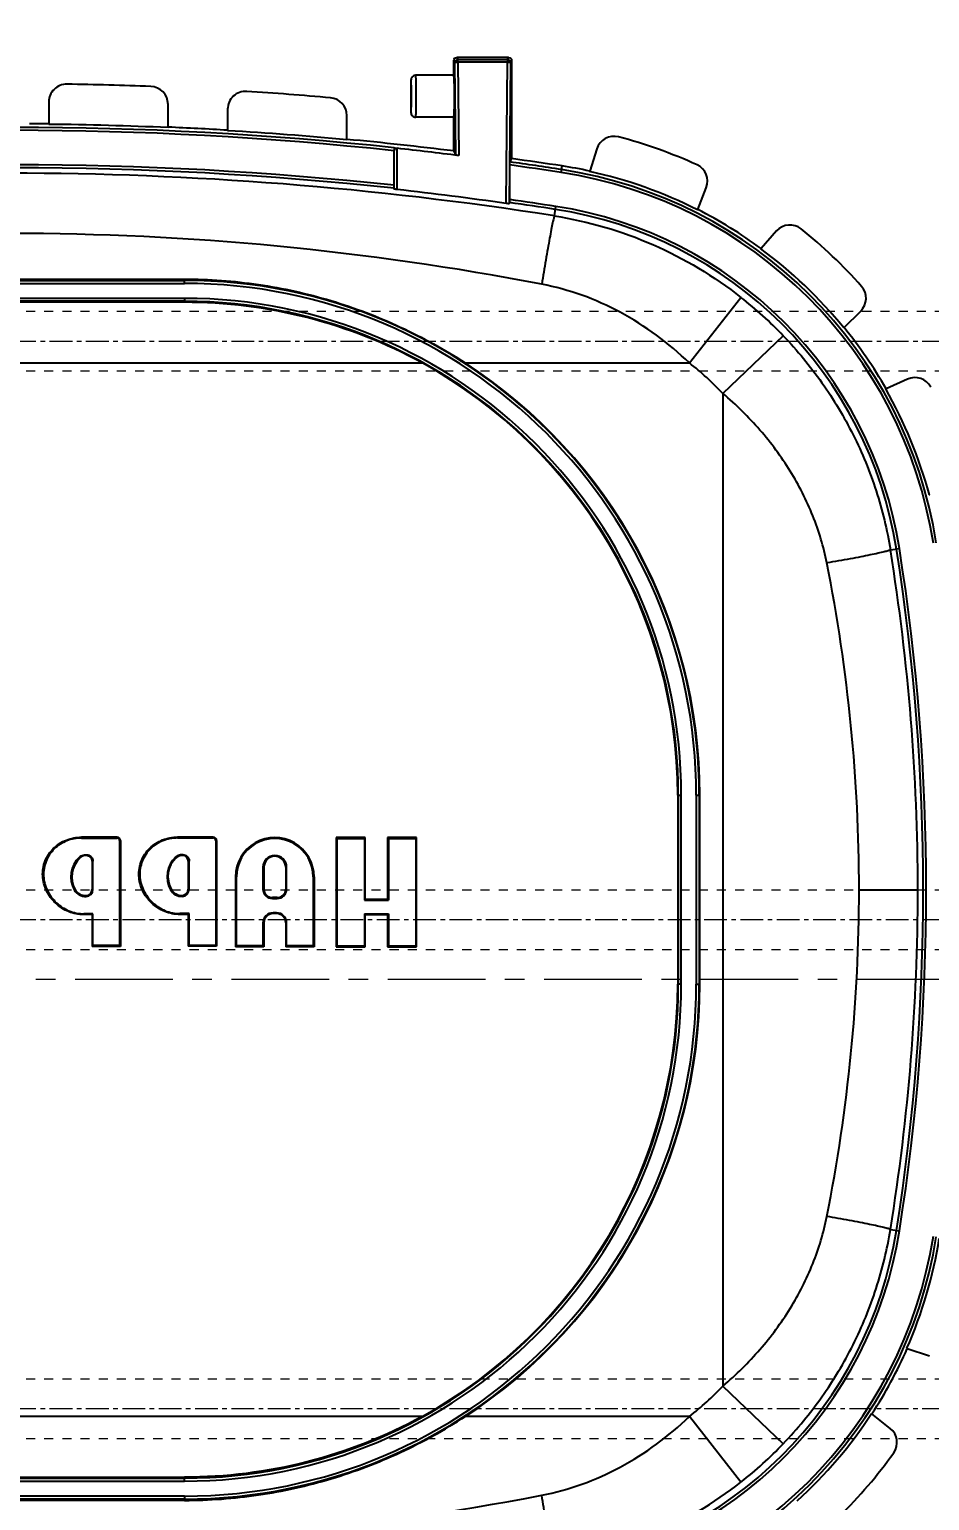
# Model space of a CAD drawing. Header units: millimetres. Extents: x -569 to 1807, y -7664 to 1724.
# Drawn here: x 475.1 to 626, y -3165.1 to -2918.4 of the extents above; entities that cross this region are included whole.
import ezdxf

# ---------------------------------------------------------------- set-up
doc = ezdxf.new("R2010")
doc.units = ezdxf.units.MM
doc.header["$LTSCALE"] = 16.335
doc.header["$PDMODE"] = 3
doc.header["$PDSIZE"] = 0.3125
doc.linetypes.add('CENTER', pattern=[0.6, 0.375, -0.075, 0.075, -0.075])
doc.linetypes.add('HIDDEN', pattern=[0.2, 0.1, -0.1])
doc.layers.get('0').update_dxf_attribs({"linetype": 'CONTINUOUS'})
doc.layers.get('Defpoints').update_dxf_attribs({"linetype": 'CONTINUOUS'})
doc.layers.add('center', color=1, linetype='CENTER', lineweight=9)
doc.layers.add('cool', color=153, linetype='HIDDEN', lineweight=9)
doc.layers.add('DEFAULT_2', color=8, linetype='HIDDEN')
doc.layers.add('dim', color=3, linetype='CONTINUOUS')
doc.styles.get("Standard").update_dxf_attribs({"font": 'txt', "width": 0.8})
doc.dimstyles.new('副本 ISO-25-1', dxfattribs={"dimtxt": 10, "dimasz": 10, "dimexe": 0, "dimexo": 0, "dimgap": 0, "dimtad": 1, "dimtxsty": 'Standard', "dimcen": 0, "dimclrd": 6, "dimclre": 6, "dimclrt": 4, "dimazin": 0, "dimtfac": 1, "dimtofl": 0, "dimtmove": 0, "dimatfit": 3, "dimfxl": 0, "dimarcsym": 0})

# ---------------------------------------------------------------- blocks, each defined once
blk = doc.blocks.new('7')
at = {"layer": 'cool', "ltscale": 0.932966}
for p, q in [((72.6, -1087.21), (493.94, -1087.21)), ((72.6, -1097.21), (493.94, -1097.21))]:
    blk.add_line(p, q, dxfattribs=at)
at = {"layer": 'cool', "color": 1, "linetype": 'CENTER', "ltscale": 0.621977}
blk.add_line((58.27, -1092.21), (508.27, -1092.21), dxfattribs=at)
blk = doc.blocks.new('*D311')
at = {"color": 6, "lineweight": -2}
for p, q in [((246.82, -2922.97), (246.82, -2831.24)), ((686.82, -2831.24), (256.82, -2831.24)), ((696.82, -2914.66), (696.82, -2831.24))]:
    blk.add_line(p, q, dxfattribs=at)
at = {"color": 6}
for points in [[(256.82, -2829.57), (256.82, -2832.91), (246.82, -2831.24)], [(686.82, -2829.57), (686.82, -2832.91), (696.82, -2831.24)]]:
    blk.add_solid(points, dxfattribs=at)
at = {"layer": 'Defpoints', "color": 0}
for p in [(246.82, -2831.24), (696.82, -2914.66), (246.82, -2922.97)]:
    blk.add_point(p, dxfattribs=at)
at = {"color": 4, "insert": (489.06, -2826.24), "char_height": 10, "attachment_point": 5}
blk.add_mtext('450', dxfattribs=at)
blk = doc.blocks.new('*D312')
at = {"color": 6, "lineweight": -2}
for p, q in [((641.93, -2862.66), (739.1, -2862.66)), ((739.1, -2872.66), (739.1, -3282.66)), ((618.78, -3292.66), (739.1, -3292.66))]:
    blk.add_line(p, q, dxfattribs=at)
at = {"color": 6}
for points in [[(737.43, -2872.66), (740.76, -2872.66), (739.1, -2862.66)], [(737.43, -3282.66), (740.76, -3282.66), (739.1, -3292.66)]]:
    blk.add_solid(points, dxfattribs=at)
at = {"layer": 'Defpoints', "color": 0}
for p in [(641.93, -2862.66), (618.78, -3292.66), (739.1, -3292.66)]:
    blk.add_point(p, dxfattribs=at)
at = {"color": 4, "insert": (734.1, -3080.05), "char_height": 10, "attachment_point": 5, "rotation": 90}
blk.add_mtext('430', dxfattribs=at)
blk = doc.blocks.new('*D298')
at = {"layer": 'Defpoints', "color": 0}
for p in [(471.82, -3077.66), (689.22, -3077.66), (703.79, -3077.66)]:
    blk.add_point(p, dxfattribs=at)
at = {"layer": 'dim', "color": 6, "lineweight": -2}
blk.add_line((689.22, -3077.66), (705.79, -3077.66), dxfattribs=at)
at = {"layer": 'dim', "color": 4, "insert": (704.79, -3075.16), "char_height": 5, "attachment_point": 5}
blk.add_mtext('0', dxfattribs=at)
blk = doc.blocks.new('*D313')
at = {"layer": 'Defpoints', "color": 0}
for p in [(692.72, -3067.66), (703.79, -3067.66), (471.82, -3077.66)]:
    blk.add_point(p, dxfattribs=at)
at = {"layer": 'dim', "color": 6, "lineweight": -2}
blk.add_line((692.72, -3067.66), (708.45, -3067.66), dxfattribs=at)
at = {"layer": 'dim', "color": 4, "insert": (706.12, -3065.16), "char_height": 5, "attachment_point": 5}
blk.add_mtext('10', dxfattribs=at)
blk = doc.blocks.new('*D314')
at = {"layer": 'Defpoints', "color": 0}
for p in [(689.22, -2970.66), (703.79, -2970.66), (471.82, -3077.66)]:
    blk.add_point(p, dxfattribs=at)
at = {"layer": 'dim', "color": 6, "lineweight": -2}
blk.add_line((689.22, -2970.66), (712.45, -2970.66), dxfattribs=at)
at = {"layer": 'dim', "color": 4, "insert": (708.12, -2968.16), "char_height": 5, "attachment_point": 5}
blk.add_mtext('107', dxfattribs=at)
blk = doc.blocks.new('*D315')
at = {"layer": 'Defpoints', "color": 0}
for p in [(655.62, -2887.66, 0), (703.79, -2887.66), (471.82, -3077.66)]:
    blk.add_point(p, dxfattribs=at)
at = {"layer": 'dim', "color": 6, "lineweight": -2}
blk.add_line((655.62, -2887.66), (712.45, -2887.66), dxfattribs=at)
at = {"layer": 'dim', "color": 4, "insert": (708.12, -2885.16), "char_height": 5, "attachment_point": 5}
blk.add_mtext('190', dxfattribs=at)
blk = doc.blocks.new('*D316')
at = {"layer": 'Defpoints', "color": 0}
for p in [(471.82, -3077.66), (672.4, -3149.66), (703.79, -3149.66)]:
    blk.add_point(p, dxfattribs=at)
at = {"layer": 'dim', "color": 6, "lineweight": -2}
blk.add_line((672.4, -3149.66), (710.45, -3149.66), dxfattribs=at)
at = {"layer": 'dim', "color": 4, "insert": (707.12, -3147.16), "char_height": 5, "attachment_point": 5}
blk.add_mtext('72', dxfattribs=at)
blk = doc.blocks.new('*D317')
at = {"layer": 'Defpoints', "color": 0}
for p in [(471.82, -3077.66), (668.91, -3227.66), (703.79, -3227.66)]:
    blk.add_point(p, dxfattribs=at)
at = {"layer": 'dim', "color": 6, "lineweight": -2}
blk.add_line((668.91, -3227.66), (712.45, -3227.66), dxfattribs=at)
at = {"layer": 'dim', "color": 4, "insert": (708.12, -3225.16), "char_height": 5, "attachment_point": 5}
blk.add_mtext('150', dxfattribs=at)
blk = doc.blocks.new('*D318')
at = {"layer": 'Defpoints', "color": 0}
for p in [(471.82, -3077.66), (646.82, -3273.7, 0), (646.82, -3305.88)]:
    blk.add_point(p, dxfattribs=at)
at = {"layer": 'dim', "color": 6, "lineweight": -2}
blk.add_line((646.82, -3273.7), (646.82, -3315.21), dxfattribs=at)
at = {"layer": 'dim', "color": 4, "insert": (644.32, -3310.55), "char_height": 5, "attachment_point": 5, "rotation": 90}
blk.add_mtext('175', dxfattribs=at)
blk = doc.blocks.new('*D319')
at = {"layer": 'Defpoints', "color": 0}
for p in [(646.82, -2852.84), (646.82, -2878.86, 0), (471.82, -3077.66)]:
    blk.add_point(p, dxfattribs=at)
at = {"layer": 'dim', "color": 6, "lineweight": -2}
blk.add_line((646.82, -2878.86), (646.82, -2843.51), dxfattribs=at)
at = {"layer": 'dim', "color": 4, "insert": (644.32, -2848.18), "char_height": 5, "attachment_point": 5, "rotation": 90}
blk.add_mtext('175', dxfattribs=at)
blk = doc.blocks.new('*D309')
at = {"layer": 'Defpoints', "color": 0}
for p in [(471.82, -3077.66), (655.62, -3267.66, 0), (700.54, -3267.66, 0)]:
    blk.add_point(p, dxfattribs=at)
at = {"layer": 'dim', "color": 6, "lineweight": -2}
blk.add_line((655.62, -3267.66), (709.2, -3267.66), dxfattribs=at)
at = {"layer": 'dim', "color": 4, "insert": (704.87, -3265.16), "char_height": 5, "attachment_point": 5}
blk.add_mtext('190', dxfattribs=at)

msp = doc.modelspace()

# ---------------------------------------------------------------- linework, layer by layer
at = {"color": 7, "linetype": 'Continuous'}
for p, q in [((546.737, -2923.097), (546.917, -2923.481)), ((555.432, -2923.097), (546.737, -2923.097)), ((555.252, -2923.481), (555.432, -2923.097)), ((546.235, -2926.086), (546.235, -2923.6)), ((546.415, -2923.983), (546.235, -2923.6)), ((546.552, -2939.453), (546.415, -2923.983)), ((546.917, -2923.858), (546.917, -2923.481)), ((555.252, -2923.481), (546.917, -2923.481)), ((546.917, -2923.858), (547.057, -2939.553)), ((546.917, -2923.858), (555.252, -2923.858)), ((555.041, -2947.585), (555.252, -2923.858)), ((555.252, -2923.481), (555.252, -2923.858)), ((555.754, -2923.983), (555.544, -2947.603)), ((555.934, -2923.6), (555.754, -2923.983)), ((555.934, -2923.6), (555.934, -2940.048)), ((539.05, -2926.89), (539.05, -2932.316)), ((546.235, -2926.086), (539.854, -2926.086)), ((478.322, -2930.582), (478.322, -2934.243)), ((498.322, -2934.785), (498.322, -2930.959)), ((508.322, -2931.784), (508.322, -2935.304)), ((528.322, -2936.836), (528.322, -2932.85)), ((546.235, -2933.121), (539.854, -2933.121)), ((546.235, -2938.774), (546.235, -2933.121)), ((536.236, -2938.237), (536.236, -2938.741)), ((536.236, -2938.278), (536.396, -2938.278)), ((536.236, -2945.137), (536.236, -2939.771)), ((536.738, -2945.249), (536.738, -2938.334)), ((546.552, -2939.453), (546.235, -2938.774)), ((555.934, -2940.048), (555.631, -2940.619)), ((570.226, -2938.406), (569.027, -2942.15)), ((555.614, -2946.942), (555.614, -2941.122)), ((564.234, -2942.386), (564.403, -2941.291)), ((587.133, -2948.594), (588.57, -2944.934)), ((555.544, -2947.603), (555.598, -2947.444)), ((563.114, -2949.666), (563.357, -2948.082)), ((600.366, -2952.188), (597.748, -2955.121)), ((442.576, -2960.263), (501.067, -2960.263)), ((501.067, -2960.978), (501.067, -2960.263)), ((442.576, -2960.48), (501.067, -2960.48)), ((442.576, -2960.978), (501.067, -2960.978)), ((501.067, -2963.489), (442.576, -2963.489)), ((501.067, -2963.987), (442.576, -2963.987)), ((501.067, -2964.151), (442.576, -2964.151)), ((501.067, -2963.489), (501.067, -2964.151)), ((585.737, -2974.329), (594.376, -2963.322)), ((611.668, -2968.372), (614.469, -2965.613)), ((601.482, -2969.77), (591.363, -2979.435)), ((402.72, -2974.329), (540.924, -2974.329)), ((548.158, -2974.329), (585.737, -2974.329)), ((622.295, -2977.039), (618.71, -2978.653)), ((591.363, -2979.435), (591.363, -3145.882)), ((619.438, -3005.685), (620.948, -3005.447)), ((583.779, -3046.804), (584.383, -3046.804)), ((583.779, -3046.804), (583.779, -3078.512)), ((583.885, -3078.512), (583.885, -3046.804)), ((584.383, -3078.512), (584.383, -3046.804)), ((586.893, -3046.804), (587.497, -3046.804)), ((586.893, -3046.804), (586.893, -3078.512)), ((587.392, -3046.804), (587.392, -3078.512)), ((587.497, -3078.512), (587.497, -3046.804)), ((483.8, -3054.003), (483.8, -3053.858)), ((489.774, -3053.858), (483.8, -3053.858)), ((483.8, -3054.003), (489.774, -3054.003)), ((489.774, -3053.858), (489.774, -3054.003)), ((499.924, -3053.979), (499.924, -3053.833)), ((505.898, -3053.833), (499.924, -3053.833)), ((499.924, -3053.979), (505.898, -3053.979)), ((505.898, -3053.833), (505.898, -3053.979)), ((526.501, -3053.915), (526.501, -3072.211)), ((531.388, -3053.915), (526.501, -3053.915)), ((526.646, -3054.061), (526.501, -3053.915)), ((531.242, -3054.061), (531.388, -3053.915)), ((531.388, -3064.284), (531.388, -3053.915)), ((540.007, -3053.915), (535.12, -3053.915)), ((535.12, -3053.915), (535.12, -3064.284)), ((535.265, -3054.061), (535.12, -3053.915)), ((539.861, -3054.061), (540.007, -3053.915)), ((540.007, -3072.211), (540.007, -3053.915)), ((490.2, -3054.43), (490.2, -3072.024)), ((490.2, -3054.43), (490.346, -3054.43)), ((490.346, -3054.43), (490.346, -3072.17)), ((506.325, -3054.405), (506.325, -3071.999)), ((506.325, -3054.405), (506.47, -3054.405)), ((506.47, -3054.405), (506.47, -3072.145)), ((526.646, -3054.061), (526.646, -3072.065)), ((526.646, -3054.061), (531.242, -3054.061)), ((531.242, -3054.061), (531.242, -3064.43)), ((535.265, -3054.061), (539.861, -3054.061)), ((535.265, -3054.061), (535.265, -3064.43)), ((539.861, -3054.061), (539.861, -3072.065)), ((483.456, -3057.214), (483.557, -3057.32)), ((484.877, -3056.815), (484.847, -3056.957)), ((485.588, -3057.873), (485.588, -3062.613)), ((485.588, -3057.873), (485.733, -3057.873)), ((485.733, -3062.613), (485.733, -3057.873)), ((499.581, -3057.19), (499.681, -3057.295)), ((501.001, -3056.79), (500.971, -3056.933)), ((501.712, -3057.848), (501.712, -3062.589)), ((501.712, -3057.848), (501.858, -3057.848)), ((501.858, -3062.589), (501.858, -3057.848)), ((514.242, -3058.893), (514.242, -3062.546)), ((514.242, -3058.893), (514.387, -3058.893)), ((514.387, -3058.893), (514.387, -3062.546)), ((518.062, -3058.893), (518.062, -3062.546)), ((518.062, -3058.893), (518.208, -3058.893)), ((518.208, -3062.546), (518.208, -3058.893)), ((477.455, -3060.343), (477.309, -3060.35)), ((493.58, -3060.318), (493.434, -3060.326)), ((509.645, -3060.497), (509.645, -3072.211)), ((509.645, -3060.497), (509.791, -3060.497)), ((509.791, -3072.065), (509.791, -3060.497)), ((522.658, -3060.497), (522.658, -3072.065)), ((522.658, -3060.497), (522.804, -3060.497)), ((522.804, -3060.497), (522.804, -3072.211)), ((482.607, -3062.676), (482.735, -3062.605)), ((484.605, -3063.794), (484.598, -3063.648)), ((485.733, -3062.613), (485.588, -3062.613)), ((498.732, -3062.651), (498.859, -3062.58)), ((500.729, -3063.769), (500.723, -3063.624)), ((501.858, -3062.589), (501.712, -3062.589)), ((514.387, -3062.546), (514.242, -3062.546)), ((518.208, -3062.546), (518.062, -3062.546)), ((614.192, -3062.658), (624.034, -3062.658)), ((515.826, -3064.129), (515.826, -3063.984)), ((516.624, -3063.984), (515.826, -3063.984)), ((515.826, -3064.129), (516.624, -3064.129)), ((516.624, -3063.984), (516.624, -3064.129)), ((531.242, -3064.43), (531.388, -3064.284)), ((531.242, -3064.43), (535.265, -3064.43)), ((535.12, -3064.284), (531.388, -3064.284)), ((535.265, -3064.43), (535.12, -3064.284)), ((484.2, -3066.836), (484.2, -3066.69)), ((485.732, -3066.69), (484.2, -3066.69)), ((485.586, -3066.836), (484.2, -3066.836)), ((485.732, -3066.69), (485.586, -3066.836)), ((485.586, -3066.836), (485.586, -3072.17)), ((485.732, -3072.024), (485.732, -3066.69)), ((500.325, -3066.811), (500.325, -3066.665)), ((501.857, -3066.665), (500.325, -3066.665)), ((501.711, -3066.811), (500.325, -3066.811)), ((501.857, -3066.665), (501.711, -3066.811)), ((501.711, -3066.811), (501.711, -3072.145)), ((501.857, -3071.999), (501.857, -3066.665)), ((514.242, -3068.21), (514.242, -3072.065)), ((514.242, -3068.21), (514.387, -3068.21)), ((514.387, -3068.21), (514.387, -3072.211)), ((515.926, -3066.671), (515.926, -3066.525)), ((516.523, -3066.525), (515.926, -3066.525)), ((516.523, -3066.671), (515.926, -3066.671)), ((516.523, -3066.525), (516.523, -3066.671)), ((518.062, -3068.21), (518.062, -3072.211)), ((518.062, -3068.21), (518.208, -3068.21)), ((518.208, -3072.065), (518.208, -3068.21)), ((531.242, -3066.689), (531.242, -3072.065)), ((531.242, -3066.689), (535.265, -3066.689)), ((531.242, -3066.689), (531.388, -3066.835)), ((531.388, -3072.211), (531.388, -3066.835)), ((531.388, -3066.835), (535.12, -3066.835)), ((535.265, -3066.689), (535.12, -3066.835)), ((535.12, -3066.835), (535.12, -3072.211)), ((535.265, -3066.689), (535.265, -3072.065)), ((485.732, -3072.024), (485.586, -3072.17)), ((490.346, -3072.17), (485.586, -3072.17)), ((490.2, -3072.024), (485.732, -3072.024)), ((490.2, -3072.024), (490.346, -3072.17)), ((501.857, -3071.999), (501.711, -3072.145)), ((506.47, -3072.145), (501.711, -3072.145)), ((506.325, -3071.999), (501.857, -3071.999)), ((506.325, -3071.999), (506.47, -3072.145)), ((509.791, -3072.065), (509.645, -3072.211)), ((514.387, -3072.211), (509.645, -3072.211)), ((514.242, -3072.065), (509.791, -3072.065)), ((514.242, -3072.065), (514.387, -3072.211)), ((518.208, -3072.065), (518.062, -3072.211)), ((522.804, -3072.211), (518.062, -3072.211)), ((522.658, -3072.065), (518.208, -3072.065)), ((522.658, -3072.065), (522.804, -3072.211)), ((526.646, -3072.065), (526.501, -3072.211)), ((526.501, -3072.211), (531.388, -3072.211)), ((526.646, -3072.065), (531.242, -3072.065)), ((531.242, -3072.065), (531.388, -3072.211)), ((535.265, -3072.065), (535.12, -3072.211)), ((535.12, -3072.211), (540.007, -3072.211)), ((535.265, -3072.065), (539.861, -3072.065)), ((539.861, -3072.065), (540.007, -3072.211)), ((584.383, -3078.512), (583.779, -3078.512)), ((586.893, -3078.512), (587.497, -3078.512)), ((619.438, -3119.631), (620.948, -3119.869)), ((622.274, -3139.576), (626.008, -3140.807)), ((591.363, -3145.882), (601.482, -3155.547)), ((540.924, -3150.987), (402.72, -3150.987)), ((585.737, -3150.987), (548.158, -3150.987)), ((594.376, -3161.994), (585.737, -3150.987)), ((619.419, -3152.988), (616.345, -3150.537)), ((442.576, -3161.165), (501.067, -3161.165)), ((442.576, -3161.329), (501.067, -3161.329)), ((442.576, -3161.827), (501.067, -3161.827)), ((501.067, -3161.827), (501.067, -3161.165)), ((501.067, -3164.338), (442.576, -3164.338)), ((501.067, -3164.836), (442.576, -3164.836)), ((501.067, -3165.054), (442.576, -3165.054)), ((501.067, -3164.338), (501.067, -3165.054))]:
    msp.add_line(p, q, dxfattribs=at)
for centre, radius, start, end in [((546.918, -2923.984), 0.503, 90.07457, 179.77722), ((555.251, -2923.984), 0.503, 0.22323, 89.92498), ((481.322, -2930.582), 3, 89.11109, 180), ((471.822, -3542.868), 615.359, 87.800668, 89.111091), ((495.322, -2930.959), 3, 0, 87.80067), ((539.854, -2926.89), 0.804, 89.96469, 179.99779), ((511.322, -2931.784), 3, 86.30159, 180), ((471.822, -3542.868), 615.359, 84.987849, 86.30159), ((525.322, -2932.85), 3, 0, 84.98785), ((539.854, -2932.316), 0.804, 180.00255, 270.03403), ((471.822, -3542.868), 607.551, 83.913995, 95.939899), ((471.822, -3542.868), 608.053, 83.918825, 95.92532), ((471.822, -3542.868), 608.659, 89.388116, 89.692534), ((471.822, -3542.868), 608.589, 87.504364, 89.388046), ((471.822, -3542.868), 608.659, 86.562033, 87.504651), ((471.822, -3542.868), 608.589, 84.673126, 86.561638), ((471.822, -3542.868), 608.659, 82.977561, 84.67374), ((573.083, -2939.32), 3, 75.27209, 162.25099), ((552.875, -3016.197), 82.488, 65.54826, 75.27209), ((537.477, -2931.567), 6.807, 262.71759, 263.76409), ((471.822, -3542.868), 608.659, 81.250996, 82.056771), ((471.822, -3542.868), 601.288, 83.849821, 95.995291), ((471.822, -3542.868), 601.788, 83.855443, 95.98879), ((471.605, -3531.482), 588.968, 81.061676, 89.978914), ((471.822, -3542.868), 607.551, 81.250996, 82.0726), ((471.822, -3542.868), 608.053, 81.250996, 82.077624), ((552.875, -3016.197), 74.68, 8.97362, 81.251), ((552.875, -3016.197), 75.181, 8.97362, 81.251), ((552.875, -3016.197), 75.788, 77.6943, 81.251), ((552.875, -3016.197), 75.718, 63.121, 77.69934), ((585.777, -2943.838), 3, 338.56935, 65.54826), ((471.822, -3542.868), 601.288, 81.250996, 81.992526), ((471.822, -3542.868), 601.788, 81.250996, 81.996183), ((552.875, -3016.197), 68.417, 8.97362, 81.251), ((552.875, -3016.197), 68.917, 8.97362, 81.251), ((552.875, -3016.197), 75.788, 53.6943, 63.12604), ((471.505, -3426.582), 473.985, 79.11825, 89.96171), ((602.604, -2954.186), 3, 51.27209, 138.25099), ((552.875, -3016.197), 82.488, 41.54826, 51.27209), ((552.875, -3016.197), 75.718, 39.121, 53.69934), ((501.067, -3046.804), 86.324, 0, 90), ((501.067, -3046.804), 85.826, 0, 90), ((612.363, -2963.476), 3, 314.56935, 41.54826), ((501.067, -3046.804), 83.315, 0, 90), ((501.067, -3046.804), 82.817, 0, 90), ((552.875, -3016.197), 67.217, 43.68556, 51.87143), ((552.875, -3016.197), 75.788, 29.6943, 39.12604), ((501.067, -3046.804), 82.712, 0, 61.19213), ((501.067, -3046.804), 86.43, 0, 56.98646), ((552.875, -3016.197), 53.224, 43.68556, 51.87143), ((623.527, -2979.774), 3, 27.27209, 114.25099), ((552.875, -3016.197), 75.718, 15.121, 29.69934), ((267.534, -3062.745), 356.499, 0.01402, 9.21016), ((258.651, -3062.658), 366.286, 351.02639, 8.97362), ((258.651, -3062.658), 366.786, 351.02639, 8.97362), ((332.39, -3062.812), 281.802, 0.03135, 11.24324), ((489.774, -3054.43), 0.572, 0, 90), ((489.774, -3054.43), 0.426, 0, 90), ((505.898, -3054.405), 0.572, 0, 90), ((505.898, -3054.405), 0.426, 0, 90), ((516.225, -3060.497), 6.579, 0.00001, 180.00001), ((516.225, -3060.497), 6.434, 0.00001, 180.00001), ((486.557, -3060.493), 4.512, 133.3947, 208.92714), ((486.557, -3060.493), 4.367, 133.39471, 208.92714), ((484.547, -3058.367), 1.441, 77.99894, 133.39429), ((484.652, -3057.873), 0.936, 0, 77.99894), ((502.681, -3060.468), 4.512, 133.3947, 208.92714), ((502.681, -3060.468), 4.367, 133.39471, 208.92714), ((500.671, -3058.343), 1.441, 77.99894, 133.39429), ((500.777, -3057.848), 0.936, 0, 77.99894), ((516.225, -3058.893), 1.983, 0.00004, 180.00004), ((516.225, -3058.893), 1.837, 0.00004, 180.00004), ((484.507, -3061.626), 2.17, 208.92715, 272.58958), ((484.507, -3061.626), 2.025, 208.92715, 272.58958), ((484.551, -3062.613), 1.036, 272.58958, 0), ((484.551, -3062.613), 1.182, 272.58958, 0), ((500.631, -3061.601), 2.17, 208.92715, 272.58958), ((500.631, -3061.601), 2.025, 208.92715, 272.58958), ((500.676, -3062.589), 1.036, 272.58958, 0), ((500.676, -3062.589), 1.182, 272.58958, 0), ((515.826, -3062.546), 1.584, 180, 270), ((515.826, -3062.546), 1.438, 180, 270), ((516.624, -3062.546), 1.584, 270, 0), ((516.624, -3062.546), 1.438, 270, 0), ((332.39, -3062.504), 281.802, 348.75677, 359.96865), ((267.531, -3062.571), 356.503, 350.78989, 359.98593), ((515.926, -3068.21), 1.684, 90, 180), ((515.926, -3068.21), 1.539, 90, 180), ((516.523, -3068.21), 1.684, 0, 90), ((516.523, -3068.21), 1.539, 0, 90), ((501.067, -3078.512), 86.324, 270, 0), ((501.067, -3078.512), 85.826, 270, 0), ((501.067, -3078.512), 83.315, 270, 0), ((501.067, -3078.512), 82.817, 270, 0), ((501.067, -3078.512), 82.712, 298.80787, 0), ((501.067, -3078.512), 86.43, 303.01355, 0), ((552.875, -3109.12), 68.417, 278.74901, 351.02639), ((552.875, -3109.12), 68.917, 278.74901, 351.02639), ((552.875, -3109.12), 74.68, 278.74901, 351.02639), ((552.875, -3109.12), 75.181, 278.74901, 351.02639), ((552.875, -3109.12), 75.718, 336.30066, 350.879), ((552.875, -3109.12), 75.788, 326.87396, 336.30571), ((552.875, -3109.12), 53.224, 308.12857, 316.31444), ((552.875, -3109.12), 75.718, 312.30066, 326.879), ((617.548, -3155.333), 3, 324.45174, 51.43065), ((552.875, -3109.12), 67.217, 308.12857, 316.31444), ((552.875, -3109.12), 82.488, 314.72791, 324.45174), ((471.505, -2698.734), 473.985, 270.03829, 280.88176)]:
    msp.add_arc(centre, radius, start, end, dxfattribs=at)
for centre, major_axis, ratio, start_param, end_param in [((546.235, -2929.603), (0, 3.518), 0.0349208, -3.141593, 0.0000003), ((471.822, -3532.219), (0, 597.423), 0.9998411, -0.1262877, -0.1088928), ((471.822, -3527.18), (0, 585.543), 0.999641, -0.1426571, -0.1111335)]:
    msp.add_ellipse(centre, major_axis=major_axis, ratio=ratio, start_param=start_param, end_param=end_param, dxfattribs=at)
for points, knots in [([(546.235, -2923.6), (546.235, -2923.471), (546.342, -2923.204), (546.609, -2923.097), (546.737, -2923.097)], [0, 0, 0, 0, 0.5000655, 1, 1, 1, 1]), ([(555.432, -2923.097), (555.56, -2923.097), (555.827, -2923.204), (555.934, -2923.472), (555.934, -2923.6)], [0, 0, 0, 0, 0.4999426, 1, 1, 1, 1]), ([(546.415, -2923.983), (546.418, -2923.962), (546.475, -2923.921), (546.639, -2923.874), (546.8, -2923.859), (546.917, -2923.858)], [0, 0, 0, 0, 0.1195018, 0.3397662, 1, 1, 1, 1]), ([(555.252, -2923.858), (555.369, -2923.859), (555.53, -2923.874), (555.694, -2923.921), (555.751, -2923.962), (555.754, -2923.983)], [0, 0, 0, 0, 0.6609601, 0.8807757, 1, 1, 1, 1]), ([(539.145, -2929.603), (539.145, -2929.425), (539.144, -2929.077), (539.139, -2928.571), (539.13, -2928.106), (539.119, -2927.699), (539.105, -2927.367), (539.091, -2927.14), (539.079, -2927.009), (539.069, -2926.943), (539.064, -2926.912), (539.054, -2926.888), (539.05, -2926.89)], [0, 0, 0, 0, 0.1957726, 0.3842899, 0.5575993, 0.7092035, 0.8333155, 0.92503, 0.9576212, 0.980916, 0.9948537, 1, 1, 1, 1]), ([(539.949, -2929.602), (539.949, -2929.374), (539.948, -2928.925), (539.942, -2928.274), (539.934, -2927.673), (539.923, -2927.147), (539.911, -2926.765), (539.899, -2926.511), (539.891, -2926.363), (539.883, -2926.249), (539.875, -2926.16), (539.866, -2926.119), (539.86, -2926.086), (539.854, -2926.086)], [0, 0, 0, 0, 0.1947, 0.3822775, 0.5549213, 0.7062324, 0.8304977, 0.8809004, 0.9228635, 0.9559715, 0.9798949, 0.9945099, 1, 1, 1, 1]), ([(539.05, -2932.316), (539.054, -2932.318), (539.064, -2932.295), (539.069, -2932.263), (539.079, -2932.197), (539.091, -2932.066), (539.105, -2931.839), (539.119, -2931.507), (539.13, -2931.1), (539.139, -2930.634), (539.144, -2930.129), (539.145, -2929.78), (539.145, -2929.603)], [0, 0, 0, 0, 0.0051466, 0.0190857, 0.042383, 0.0749773, 0.1666993, 0.290819, 0.4424285, 0.6157379, 0.8042469, 1, 1, 1, 1]), ([(539.854, -2933.121), (539.86, -2933.121), (539.866, -2933.088), (539.875, -2933.046), (539.883, -2932.957), (539.891, -2932.843), (539.899, -2932.695), (539.911, -2932.441), (539.923, -2932.058), (539.934, -2931.532), (539.942, -2930.932), (539.948, -2930.28), (539.949, -2929.831), (539.949, -2929.602)], [0, 0, 0, 0, 0.0054904, 0.0201065, 0.0440319, 0.0771425, 0.1191088, 0.1695149, 0.2937872, 0.4451032, 0.6177474, 0.805318, 1, 1, 1, 1]), ([(536.236, -2939.771), (536.236, -2939.685), (536.233, -2939.555), (536.245, -2939.383), (536.261, -2939.255), (536.271, -2939.126), (536.253, -2938.955), (536.224, -2938.826), (536.235, -2938.741)], [0, 0, 0, 0, 0.2499035, 0.3750214, 0.5004369, 0.6252614, 0.7504634, 1, 1, 1, 1]), ([(536.236, -2938.746), (536.246, -2938.663), (536.369, -2938.529), (536.375, -2938.358), (536.396, -2938.278)], [0, 0, 0, 0, 0.5001363, 1, 1, 1, 1]), ([(536.394, -2938.286), (536.411, -2938.289), (536.484, -2938.302), (536.557, -2938.312), (536.615, -2938.319)], [0, 0, 0, 0, 0.2201318, 1, 1, 1, 1]), ([(547.057, -2939.553), (546.992, -2939.545), (546.874, -2939.528), (546.735, -2939.505), (546.646, -2939.486), (546.599, -2939.474), (546.571, -2939.464), (546.555, -2939.458), (546.552, -2939.453)], [0, 0, 0, 0, 0.3778144, 0.6944893, 0.8162004, 0.908993, 0.9705657, 1, 1, 1, 1]), ([(555.614, -2941.122), (555.614, -2941.061), (555.616, -2940.946), (555.616, -2940.793), (555.626, -2940.689), (555.623, -2940.633), (555.631, -2940.619)], [0, 0, 0, 0, 0.3661198, 0.6829669, 0.9044829, 1, 1, 1, 1]), ([(536.738, -2945.249), (536.672, -2945.241), (536.551, -2945.225), (536.397, -2945.198), (536.295, -2945.172), (536.25, -2945.153), (536.236, -2945.142), (536.236, -2945.137)], [0, 0, 0, 0, 0.3839137, 0.7019225, 0.9123292, 0.9710941, 1, 1, 1, 1]), ([(555.544, -2947.603), (555.542, -2947.607), (555.526, -2947.614), (555.478, -2947.621), (555.375, -2947.62), (555.223, -2947.609), (555.104, -2947.594), (555.041, -2947.585)], [0, 0, 0, 0, 0.0290722, 0.0875763, 0.2997689, 0.6206206, 1, 1, 1, 1]), ([(555.598, -2947.444), (555.604, -2947.428), (555.604, -2947.372), (555.612, -2947.265), (555.613, -2947.115), (555.614, -2947.002), (555.614, -2946.942)], [0, 0, 0, 0, 0.1044229, 0.3280033, 0.6409477, 1, 1, 1, 1]), ([(563.114, -2949.666), (563.093, -2949.716), (563.05, -2949.847), (562.945, -2950.232), (562.786, -2950.944), (562.559, -2952.062), (562.285, -2953.504), (561.978, -2955.209), (561.533, -2957.776), (561.203, -2959.768), (560.985, -2961.12)], [0, 0, 0, 0, 0.0138922, 0.0355083, 0.1026091, 0.2016375, 0.3291824, 0.4802952, 0.6476024, 1, 1, 1, 1]), ([(563.114, -2949.666), (568.777, -2950.551), (579.921, -2953.806), (589.866, -2959.782), (594.376, -2963.322)], [0, 0, 0, 0, 0.499937, 1, 1, 1, 1]), ([(501.067, -2960.263), (505.218, -2960.263), (513.529, -2960.873), (525.72, -2963.586), (537.391, -2968.03), (544.678, -2972.068), (548.158, -2974.329)], [0, 0, 0, 0, 0.2500718, 0.5000314, 0.7499505, 1, 1, 1, 1]), ([(585.737, -2974.329), (582.272, -2971.013), (576.447, -2966.678), (567.786, -2962.803), (563.264, -2961.555), (560.985, -2961.12)], [0, 0, 0, 0, 0.5067908, 0.7548404, 1, 1, 1, 1]), ([(540.924, -2974.329), (534.869, -2971), (521.853, -2965.876), (507.978, -2964.151), (501.067, -2964.151)], [0, 0, 0, 0, 0.4999643, 1, 1, 1, 1]), ([(601.482, -2969.77), (603.828, -2972.226), (608.164, -2977.488), (613.42, -2986.253), (617.3, -2995.706), (618.898, -3002.334), (619.438, -3005.685)], [0, 0, 0, 0, 0.2501601, 0.5000992, 0.7499868, 1, 1, 1, 1]), ([(608.784, -3007.868), (608.249, -3005.166), (606.644, -2999.814), (602.819, -2992.29), (597.694, -2985.392), (593.574, -2981.329), (591.363, -2979.435)], [0, 0, 0, 0, 0.2434863, 0.4906428, 0.742629, 1, 1, 1, 1]), ([(619.438, -3005.685), (619.394, -3005.71), (619.275, -3005.757), (618.931, -3005.871), (618.292, -3006.038), (617.285, -3006.271), (615.973, -3006.548), (614.402, -3006.858), (611.978, -3007.313), (610.082, -3007.647), (608.784, -3007.868)], [0, 0, 0, 0, 0.0138949, 0.0350102, 0.0999202, 0.1957296, 0.320145, 0.4694111, 0.6371829, 1, 1, 1, 1]), ([(477.309, -3060.35), (477.275, -3059.501), (477.564, -3057.766), (479.023, -3055.584), (481.23, -3054.174), (482.949, -3053.858), (483.8, -3053.858)], [0, 0, 0, 0, 0.2498787, 0.4997675, 0.7498183, 1, 1, 1, 1]), ([(483.8, -3054.003), (482.968, -3054.003), (481.288, -3054.311), (479.134, -3055.69), (477.703, -3057.817), (477.421, -3059.513), (477.455, -3060.343)], [0, 0, 0, 0, 0.250263, 0.5002402, 0.7500845, 1, 1, 1, 1]), ([(493.434, -3060.326), (493.399, -3059.476), (493.689, -3057.742), (495.148, -3055.56), (497.354, -3054.15), (499.074, -3053.833), (499.924, -3053.833)], [0, 0, 0, 0, 0.2498787, 0.4997675, 0.7498183, 1, 1, 1, 1]), ([(499.924, -3053.979), (499.093, -3053.979), (497.413, -3054.286), (495.259, -3055.666), (493.827, -3057.792), (493.546, -3059.488), (493.58, -3060.318)], [0, 0, 0, 0, 0.250263, 0.5002402, 0.7500845, 1, 1, 1, 1]), ([(483.456, -3057.214), (483.642, -3057.039), (484.105, -3056.776), (484.637, -3056.762), (484.886, -3056.815)], [0, 0, 0, 0, 0.4999251, 1, 1, 1, 1]), ([(484.886, -3056.815), (485.12, -3056.865), (485.563, -3057.142), (485.733, -3057.634), (485.733, -3057.873)], [0, 0, 0, 0, 0.5002343, 1, 1, 1, 1]), ([(499.581, -3057.19), (499.766, -3057.014), (500.23, -3056.751), (500.762, -3056.738), (501.011, -3056.791)], [0, 0, 0, 0, 0.4999251, 1, 1, 1, 1]), ([(501.011, -3056.791), (501.245, -3056.841), (501.688, -3057.118), (501.858, -3057.609), (501.858, -3057.848)], [0, 0, 0, 0, 0.5002343, 1, 1, 1, 1]), ([(484.2, -3066.836), (483.339, -3066.836), (481.6, -3066.485), (479.387, -3065.047), (477.819, -3062.924), (477.363, -3061.21), (477.309, -3060.35)], [0, 0, 0, 0, 0.2499783, 0.4999876, 0.7500004, 1, 1, 1, 1]), ([(477.455, -3060.343), (477.508, -3061.184), (477.955, -3062.861), (479.49, -3064.939), (481.655, -3066.346), (483.357, -3066.69), (484.2, -3066.69)], [0, 0, 0, 0, 0.2499863, 0.5000058, 0.7500199, 1, 1, 1, 1]), ([(500.325, -3066.811), (499.464, -3066.811), (497.725, -3066.46), (495.512, -3065.022), (493.944, -3062.899), (493.488, -3061.185), (493.434, -3060.326)], [0, 0, 0, 0, 0.2499783, 0.4999876, 0.7500004, 1, 1, 1, 1]), ([(493.58, -3060.318), (493.632, -3061.159), (494.08, -3062.836), (495.614, -3064.914), (497.78, -3066.322), (499.482, -3066.665), (500.325, -3066.665)], [0, 0, 0, 0, 0.2499863, 0.5000058, 0.7500199, 1, 1, 1, 1]), ([(591.363, -3145.882), (593.574, -3143.988), (597.694, -3139.925), (602.819, -3133.027), (606.644, -3125.502), (608.249, -3120.15), (608.784, -3117.448)], [0, 0, 0, 0, 0.257371, 0.5093572, 0.7565137, 1, 1, 1, 1]), ([(619.438, -3119.631), (619.392, -3119.606), (619.268, -3119.556), (618.908, -3119.439), (618.244, -3119.267), (617.207, -3119.028), (615.872, -3118.748), (614.294, -3118.438), (611.906, -3117.991), (610.048, -3117.664), (608.784, -3117.448)], [0, 0, 0, 0, 0.0145046, 0.0366286, 0.1043483, 0.2032905, 0.330128, 0.4801534, 0.6465552, 1, 1, 1, 1]), ([(601.482, -3155.547), (603.828, -3153.09), (608.164, -3147.828), (613.42, -3139.064), (617.3, -3129.611), (618.898, -3122.982), (619.438, -3119.631)], [0, 0, 0, 0, 0.2501587, 0.5000965, 0.7499852, 1, 1, 1, 1]), ([(501.067, -3165.054), (505.218, -3165.054), (513.529, -3164.444), (525.72, -3161.729), (537.392, -3157.288), (544.678, -3153.248), (548.158, -3150.987)], [0, 0, 0, 0, 0.2500695, 0.5000276, 0.7499483, 1, 1, 1, 1]), ([(540.924, -3150.987), (534.869, -3154.317), (521.853, -3159.441), (507.978, -3161.165), (501.067, -3161.165)], [0, 0, 0, 0, 0.4999689, 1, 1, 1, 1]), ([(560.985, -3164.197), (563.264, -3163.761), (567.786, -3162.513), (576.447, -3158.638), (582.272, -3154.303), (585.737, -3150.987)], [0, 0, 0, 0, 0.2451596, 0.4932092, 1, 1, 1, 1]), ([(563.114, -3175.65), (568.777, -3174.766), (579.921, -3171.51), (589.867, -3165.534), (594.376, -3161.994)], [0, 0, 0, 0, 0.4999381, 1, 1, 1, 1]), ([(563.114, -3175.65), (563.093, -3175.602), (563.052, -3175.475), (562.95, -3175.104), (562.795, -3174.413), (562.572, -3173.321), (562.301, -3171.898), (561.994, -3170.199), (561.543, -3167.601), (561.208, -3165.576), (560.985, -3164.197)], [0, 0, 0, 0, 0.0134255, 0.0342535, 0.0991356, 0.195671, 0.32129, 0.4718187, 0.640239, 1, 1, 1, 1])]:
    msp.add_open_spline(points, degree=3, knots=knots, dxfattribs=at)
at = {"layer": 'center', "color": 1, "linetype": 'CENTER', "ltscale": 2.674503}
msp.add_line((246.822, -3077.658), (696.822, -3077.658), dxfattribs=at)
at = {"layer": 'DEFAULT_2', "color": 8, "linetype": 'HIDDEN'}
for p, q in [((478.322, -2934.313), (478.322, -2934.243)), ((498.322, -2934.855), (498.322, -2934.785)), ((508.322, -2935.374), (508.322, -2935.304)), ((528.322, -2936.907), (528.322, -2936.836)), ((569.027, -2942.15), (569.006, -2942.217)), ((587.108, -2948.659), (587.133, -2948.594)), ((597.748, -2955.121), (597.702, -2955.174)), ((611.618, -2968.422), (611.668, -2968.372)), ((618.71, -2978.653), (618.646, -2978.682)), ((625.971, -2996.445), (626.037, -2996.42)), ((622.207, -3139.554), (622.274, -3139.576)), ((616.345, -3150.537), (616.29, -3150.493))]:
    msp.add_line(p, q, dxfattribs=at)

# ---------------------------------------------------------------- block references
at = {"xscale": -1, "rotation": 180}
msp.add_blockref('7', (188.555, -4062.868), dxfattribs=at)
for p in [(188.555, -1975.448), (188.555, -2057.448)]:
    msp.add_blockref('7', p)

# ---------------------------------------------------------------- dimensions: what is measured, and where the dimension line sits
dim = msp.add_linear_dim(base=(246.822, -2831.241), p1=(696.822, -2914.658), p2=(246.822, -2922.969), dimstyle='副本 ISO-25-1', override={"dimfxl": 1.25, "dimarcsym": 1})
dim.commit()
dim.dimension.update_dxf_attribs({"geometry": '*D311', "text_midpoint": (489.062, -2831.241), "dimtype": 160})
dim = msp.add_linear_dim(base=(739.095, -3292.658), p1=(641.928, -2862.658), p2=(618.777, -3292.658), angle=90, dimstyle='副本 ISO-25-1', override={"dimfxl": 1.25, "dimarcsym": 1})
dim.commit()
dim.dimension.update_dxf_attribs({"geometry": '*D312', "text_midpoint": (739.095, -3080.052), "dimtype": 160})
at = {"layer": 'dim'}
for feature_location, offset, dtype, origin, picture, middle in [((646.822, -2878.858, 0), (0, 26.016), 1, (471.822, -3077.658), '*D319', (644.322, -2848.176)), ((655.622, -2887.658, 0), (48.165, 0), 0, (471.822, -3077.658), '*D315', (708.12, -2885.158)), ((689.219, -2970.658), (14.568, 0), 0, (471.822, -3077.658), '*D314', (708.12, -2968.158)), ((692.72, -3067.658), (11.067, 0), 0, (471.822, -3077.658), '*D313', (706.12, -3065.158)), ((689.21864564, -3077.658228731), (14.568177513, 0), 0, (471.82180398, -3077.658228731), '*D298', (704.786823153, -3075.158228731)), ((672.399, -3149.658), (31.388, 0), 0, (471.822, -3077.658), '*D316', (707.12, -3147.158)), ((668.914, -3227.658), (34.873, 0), 0, (471.822, -3077.658), '*D317', (708.12, -3225.158)), ((646.822, -3273.702, 0), (0, -32.179), 1, (471.822, -3077.658), '*D318', (644.322, -3310.548)), ((655.622, -3267.658, 0), (44.914, 0), 0, (471.822, -3077.658), '*D309', (704.869, -3265.158))]:
    dim = msp.add_ordinate_dim(feature_location=feature_location, offset=offset, dtype=dtype, origin=origin, dimstyle='副本 ISO-25-1', override={"dimtxt": 5, "dimasz": 2, "dimfxl": 1.25, "dimarcsym": 1}, dxfattribs=at)
    dim.commit()
    dim.dimension.update_dxf_attribs({"geometry": picture, "text_midpoint": middle})

doc.saveas('drawing.dxf')
